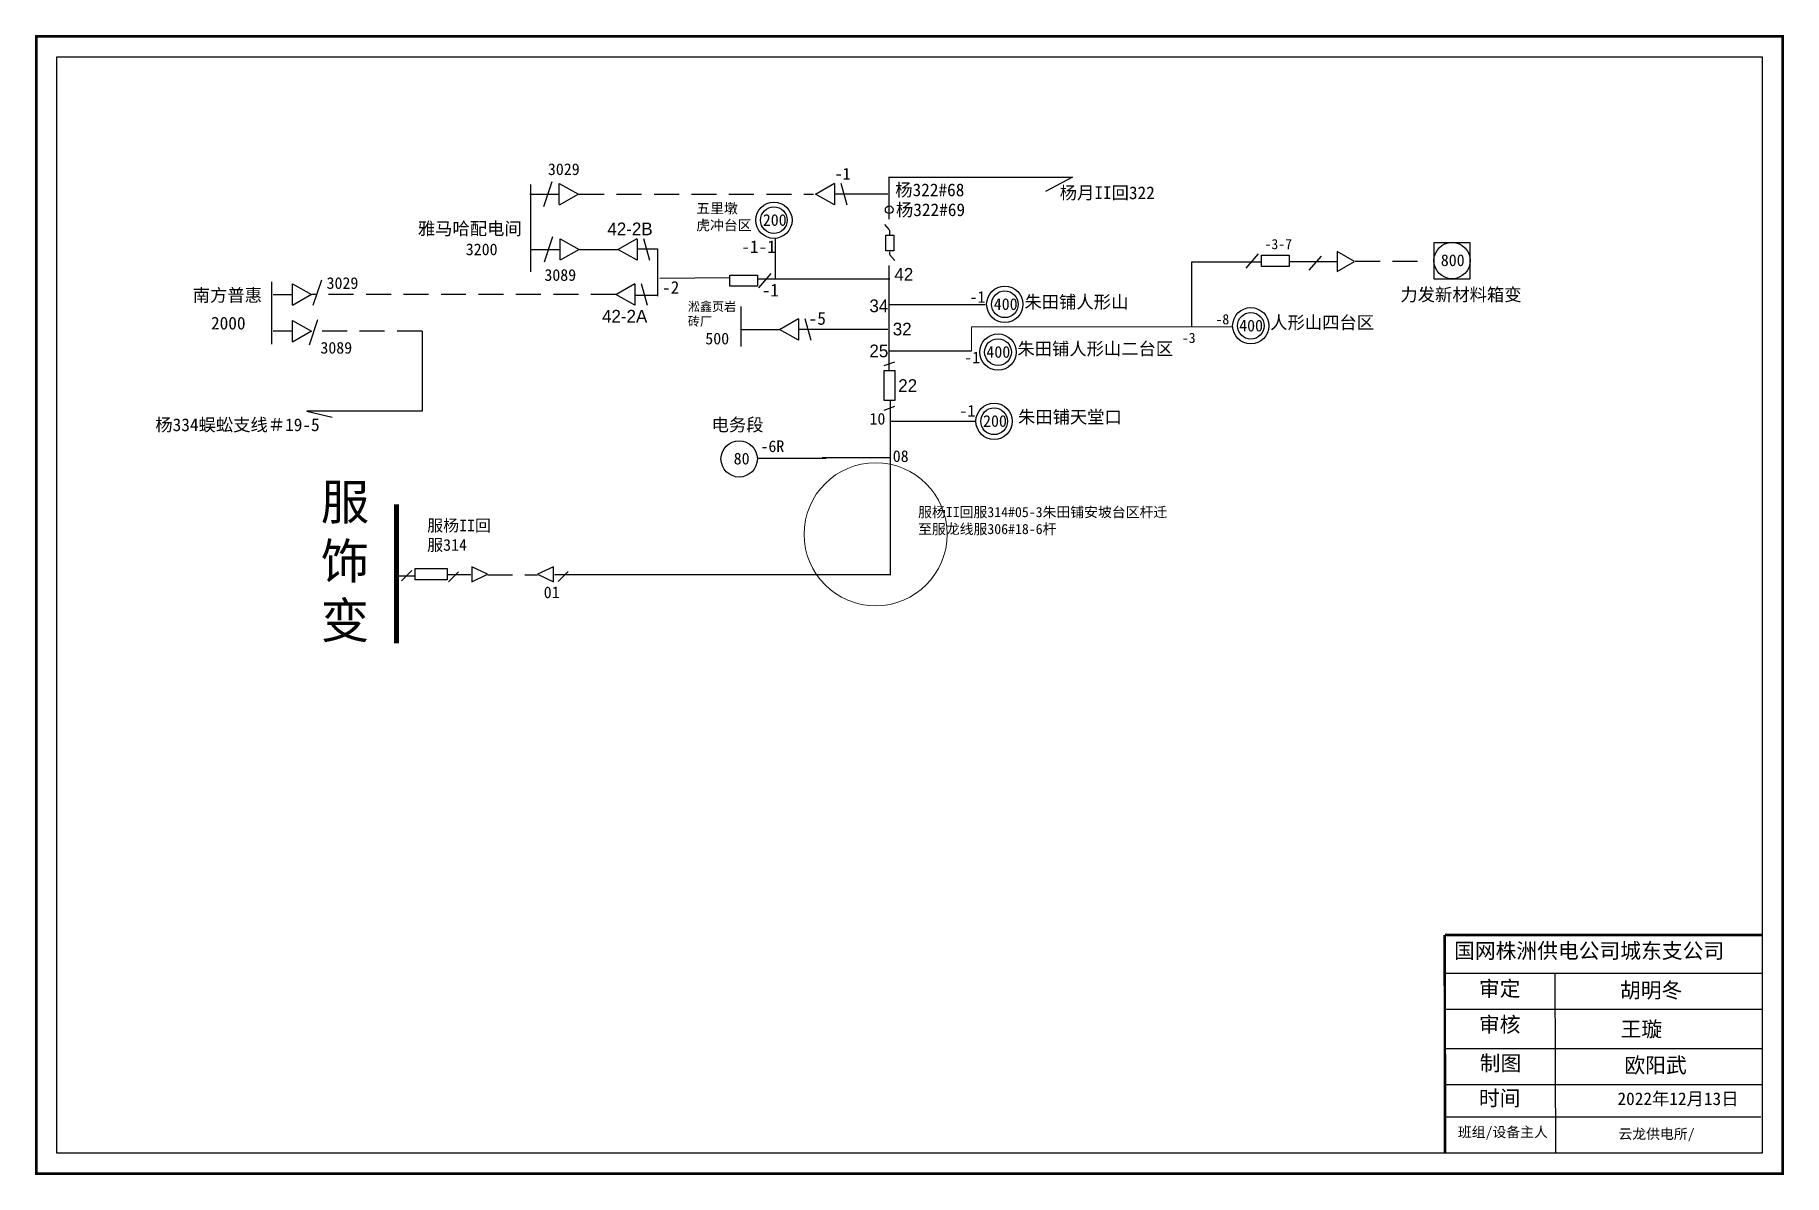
# Model space of a CAD drawing. Extents: x 0 to 344, y 0 to 224.
import ezdxf

# ---------------------------------------------------------------- set-up
doc = ezdxf.new("R2010")
doc.units = 0
doc.header["$LTSCALE"] = 0.774411
doc.linetypes.add('ACAD_ISO02W100', pattern=[15, 12, -3])
doc.linetypes.add('DASHED2', pattern=[9.525, 6.35, -3.175])
doc.layers.get('0').update_dxf_attribs({"linetype": 'CONTINUOUS'})
doc.layers.add('0-RefEdit0', color=7, linetype='CONTINUOUS')
doc.styles.add('hztxt_txtstyle_2.50_0_0', font='', dxfattribs={"height": 2.5, "bigfont": 'hztxt.shx'})
doc.styles.add('SimSun_txtstyle_2.00_0_0', font='simsun.ttc', dxfattribs={"height": 2})
doc.styles.add('SimSun_txtstyle_2.50_0_0', font='', dxfattribs={"height": 2.5})
doc.styles.add('SimSun_txtstyle_200.00_0_0200', font='', dxfattribs={"height": 200})
doc.styles.get("Standard").update_dxf_attribs({"font": '', "height": 2.5})
doc.styles.add('仿宋_txtstyle_2.50_0_0', font='simsun.ttc', dxfattribs={"height": 2.5})
doc.styles.add('字体', font='KTGB2312.ttf', dxfattribs={"height": 2.5})
doc.styles.add('宋体_txtstyle_0.00_0_0', font='')
doc.styles.add('宋体_txtstyle_2.00_0_0', font='', dxfattribs={"height": 2})
doc.styles.add('宋体_txtstyle_2.50_0_0', font='SIMSUN.TTC', dxfattribs={"height": 2.5})
doc.styles.add('宋体_txtstyle_200.00_0_0200', font='', dxfattribs={"height": 200})
doc.styles.add('宋体_txtstyle_3.00_0_0', font='', dxfattribs={"height": 3})
doc.styles.add('楷体_GB2312_txtstyle_2.50_0_0', font='SIMKAI.TTF', dxfattribs={"height": 2.5})
doc.styles.get('hztxt_txtstyle_2.50_0_0').set_extended_font_data('hztxt')
doc.styles.get('SimSun_txtstyle_2.50_0_0').set_extended_font_data('SimSun')
doc.styles.get('SimSun_txtstyle_200.00_0_0200').set_extended_font_data('SimSun')
doc.styles.get('Standard').set_extended_font_data('SimSun')
doc.styles.get('宋体_txtstyle_0.00_0_0').set_extended_font_data('宋体')
doc.styles.get('宋体_txtstyle_2.00_0_0').set_extended_font_data('宋体')
doc.styles.get('宋体_txtstyle_200.00_0_0200').set_extended_font_data('宋体')
doc.styles.get('宋体_txtstyle_3.00_0_0').set_extended_font_data('宋体')

# ---------------------------------------------------------------- blocks, each defined once
blk = doc.blocks.new('A$C6B965233')
at = {"linetype": 'Continuous'}
for radius in [3.58, 2.63]:
    blk.add_circle((3.58, 3.58), radius, dxfattribs=at)

msp = doc.modelspace()

# ---------------------------------------------------------------- linework, layer by layer
at = {"color": 7, "linetype": 'ByBlock', "ltscale": 2}
for p, q in [((100.05, 190.34), (101.7, 195.29)), ((103.1, 194.87), (106.86, 192.78)), ((103.1, 190.7), (103.1, 194.87)), ((153.55, 192.77), (157.31, 194.92)), ((106.86, 192.78), (103.1, 190.63)), ((100.2, 179.46), (101.85, 184.41)), ((103.25, 183.99), (107.01, 181.9)), ((103.25, 179.82), (103.25, 183.99)), ((107.01, 181.9), (103.25, 179.75)), ((54.66, 170.93), (56.31, 175.88)), ((53.91, 163.13), (55.57, 168.08))]:
    msp.add_line(p, q, dxfattribs=at)
at = {"color": 0, "linetype": 'ByBlock', "ltscale": 2}
for p, q in [((157.31, 194.85), (157.31, 190.68)), ((158.57, 194.92), (159.75, 190.68)), ((157.31, 190.68), (153.55, 192.77)), ((114.66, 181.87), (118.42, 184.03)), ((118.42, 183.96), (118.42, 179.78)), ((119.67, 184.03), (120.86, 179.78)), ((118.42, 179.78), (114.66, 181.87)), ((50.54, 175.08), (54.3, 173)), ((50.54, 170.91), (50.54, 175.08)), ((54.3, 173), (50.54, 170.84)), ((114.23, 173.02), (117.99, 175.18)), ((117.99, 170.93), (114.23, 173.02)), ((117.99, 175.11), (117.99, 170.93)), ((119.24, 175.18), (120.43, 170.93)), ((50.54, 163.71), (50.54, 167.89)), ((50.54, 167.89), (54.3, 165.8)), ((54.3, 165.8), (50.54, 163.64)), ((146.47, 166.13), (150.23, 168.29)), ((150.23, 164.04), (146.47, 166.13)), ((150.23, 168.22), (150.23, 164.04)), ((151.48, 168.29), (152.67, 164.04))]:
    msp.add_line(p, q, dxfattribs=at)
at = {"color": 0, "linetype": 'Continuous'}
for p, q in [((168.04, 196.13), (204.18, 196.13)), ((204.18, 196.13), (198.88, 193.31)), ((145.68, 176.18), (145.68, 184.19)), ((118.42, 182.02), (122.44, 182.02)), ((122.44, 182.02), (122.44, 172.71)), ((240.77, 181.03), (238.33, 178.21)), ((253.14, 180.59), (250.71, 177.77)), ((142.05, 176.07), (168.2, 176.11)), ((144.76, 177.16), (142.33, 174.34)), ((46.47, 163.23), (46.47, 175.51)), ((122.44, 172.82), (117.98, 172.82)), ((168.05, 171.03), (186.96, 171.03)), ((76.08, 165.82), (76.08, 150.07)), ((138.93, 166.11), (146.47, 166.11)), ((168.05, 161.93), (184.22, 161.9)), ((167.11, 159), (169.2, 159.76)), ((167.11, 150.26), (169.2, 151.02))]:
    msp.add_line(p, q, dxfattribs=at)
at = {"color": 7}
for p, q in [((168.07, 187.86), (168.07, 196.18)), ((168.16, 185.65), (168.16, 184.63))]:
    msp.add_line(p, q, dxfattribs=at)
at = {"color": 7, "linetype": 'ByBlock'}
for p, q in [((97.29, 192.78), (103.15, 192.78)), ((97.44, 181.9), (103.31, 181.9))]:
    msp.add_line(p, q, dxfattribs=at)
at = {"color": 0, "linetype": 'DASHED2'}
for p, q in [((107.01, 192.74), (153.16, 192.74)), ((114.23, 173.02), (54.34, 173.02)), ((76.08, 165.82), (54.34, 165.82))]:
    msp.add_line(p, q, dxfattribs=at)
at = {"color": 7, "linetype": 'Continuous'}
for p, q in [((168.11, 185.74), (167.21, 186.81)), ((168.11, 181.43), (168.11, 180.89)), ((168.11, 180.89), (169.18, 179.72)), ((227.69, 166.59), (227.69, 179.42)), ((227.69, 179.42), (241.27, 179.42)), ((246.9, 179.51), (256.18, 179.51)), ((102.18, 117.86), (168.42, 117.86))]:
    msp.add_line(p, q, dxfattribs=at)
at = {"color": 0, "linetype": 'ByBlock'}
msp.add_line((107.12, 181.85), (114.66, 181.85), dxfattribs=at)
at = {"color": 7, "linetype": 'DASHED2'}
for p, q in [((259.84, 179.57), (274.5, 179.57)), ((88.97, 117.83), (98.78, 117.83))]:
    msp.add_line(p, q, dxfattribs=at)
at = {"linetype": 'Continuous'}
for p, q in [((168.07, 157.92), (168.07, 178.72)), ((168.27, 152.08), (168.27, 117.86)), ((76.08, 150.07), (53.39, 150.07)), ((53.39, 150.07), (58.37, 148.87)), ((74.04, 118.64), (72.05, 116.66)), ((81.04, 117.9), (85.69, 117.9)), ((83.27, 118.4), (81.28, 116.43)), ((88.98, 117.92), (85.85, 119.4)), ((85.85, 119.25), (85.85, 116.43)), ((85.85, 116.43), (88.98, 117.92)), ((101.97, 119.4), (98.84, 117.92)), ((98.84, 117.92), (101.97, 116.43)), ((101.97, 116.58), (101.97, 119.4)), ((104.85, 118.46), (102.86, 116.48)), ((277.52, 39.4), (339.89, 39.4)), ((299.17, 39.39), (299.31, 3.94)), ((277.52, 32.3), (339.89, 32.3)), ((277.52, 24.55), (339.89, 24.55)), ((277.52, 17.44), (339.89, 17.44)), ((277.4, 11.08), (339.77, 11.08))]:
    msp.add_line(p, q, dxfattribs=at)
at = {"color": 0, "linetype": 'Continuous', "lineweight": 0, "ltscale": 0.840229}
for p, q in [((184.26, 161.87), (184.26, 166.62)), ((184.26, 166.62), (235.77, 166.62))]:
    msp.add_line(p, q, dxfattribs=at)
at = {"color": 0}
for p, q in [((168.22, 148.1), (185.18, 148.1)), ((155.66, 140.7), (142.28, 140.7)), ((168.35, 140.86), (154.86, 140.86))]:
    msp.add_line(p, q, dxfattribs=at)
at = {"linetype": 'ACAD_ISO02W100'}
msp.add_line((74.64, 117.55), (71.55, 117.56), dxfattribs=at)
at = {"linetype": 'Continuous', "const_width": 0.5}
msp.add_lwpolyline([(0.09, 223.86), (344.06, 223.86), (344.06, -0.11), (0.09, -0.11)], close=True, dxfattribs=at)
at = {"linetype": 'Continuous'}
for points in [[(4.13, 219.81), (340.02, 219.81), (340.02, 3.94), (4.13, 3.94)], [(74.74, 119.03), (81, 119.03), (81, 116.81), (74.74, 116.81)]]:
    msp.add_lwpolyline(points, close=True, dxfattribs=at)
at = {"color": 7, "linetype": 'Continuous'}
for points in [[(167.39, 184.66), (169.01, 184.66), (169.01, 181.61), (167.39, 181.61)], [(275.41, 183.25), (282.45, 183.25), (282.45, 176.06), (275.41, 176.06)], [(259.72, 179.51), (256.28, 181.49), (256.28, 177.52)]]:
    msp.add_lwpolyline(points, close=True, dxfattribs=at)
at = {"color": 0, "linetype": 'Continuous'}
for points in [[(241.43, 180.73), (246.84, 180.73), (246.84, 178.53), (241.43, 178.53)], [(136.72, 176.81), (142.13, 176.81), (142.13, 174.62), (136.72, 174.62)], [(167.11, 158.05), (169.2, 158.05), (169.2, 152.16), (167.11, 152.16)]]:
    msp.add_lwpolyline(points, close=True, dxfattribs=at)
at = {"linetype": 'Continuous'}
for points, const_width in [([(71.06, 131.72), (71.06, 104.32)], 1), ([(277.48, 46.9), (277.56, 3.94)], 0.5), ([(277.52, 46.9), (339.89, 46.9)], 0.5)]:
    msp.add_lwpolyline(points, dxfattribs=dict(at, const_width=const_width))
at = {"color": 7, "linetype": 'Continuous'}
for centre, radius in [((168.08, 189.69), 0.757), ((278.93, 179.68), 3.57)]:
    msp.add_circle(centre, radius, dxfattribs=at)
at = {"color": 0, "linetype": 'Continuous'}
msp.add_circle((138.53, 140.64), 3.58, dxfattribs=at)
at = {"color": 20, "linetype": 'Continuous', "lineweight": 0, "ltscale": 0.676428, "true_color": 0xef4810}
msp.add_circle((165.41, 125.79), 14.09, dxfattribs=at)
at = {"layer": '0-RefEdit0', "color": 0, "linetype": 'ByBlock', "ltscale": 2}
for p, q in [((97.44, 194.65), (97.44, 177.46)), ((167.81, 192.74), (157.29, 192.74)), ((136.68, 176.26), (122.92, 176.17)), ((46.72, 173.02), (50.52, 173.02)), ((138.89, 170.66), (138.89, 162.75)), ((46.72, 165.83), (50.52, 165.83)), ((167.78, 166.1), (150.25, 166.1))]:
    msp.add_line(p, q, dxfattribs=at)

# ---------------------------------------------------------------- block references
at = {"color": 0, "linetype": 'Continuous'}
for p in [(141.79, 184.06), (187.27, 167.5), (235.72, 163.27), (185.93, 158.09), (185.16, 144.47)]:
    msp.add_blockref('A$C6B965233', p, dxfattribs=at)

# ---------------------------------------------------------------- texts
at = {"color": 0, "attachment_point": 1}
for s, insert, char_height, width in [('3029', (100.86, 198.83), 2.3, 4.8377), ('-1', (157.34, 197.95), 2.3, 4.8377), ('200', (143.19, 188.83), 2.3, 11.2142), ('800', (276.72, 180.91), 2.3, 4.8377), ('3029', (57.27, 176.41), 2.3, 4.8377), ('3089', (100.17, 178), 2.3, 4.8377), ('-1', (183.9, 173.67), 2.3, 4.8377), ('400', (188.67, 172.27), 2.3, 4.8377), ('2000', (34.51, 168.62), 2.5, 14.6713), ('500', (131.86, 165.49), 2.3, 4.8377), ('400', (237.01, 168.04), 2.3, 4.8377), ('3089', (56.05, 163.67), 2.3, 4.8377), ('400', (187.22, 162.86), 2.3, 4.8377), ('10', (164.2, 149.69), 2.3, 4.8377), ('-1', (181.91, 151.27), 2.3, 4.8377), ('200', (186.56, 149.25), 2.3, 4.8377), ('80', (137.45, 141.85), 2.3, 4.8377), ('-6R', (142.73, 144.28), 2.3, 4.8377), ('08', (168.78, 142.33), 2.3, 4.8377)]:
    msp.add_mtext(s, dxfattribs=dict(at, insert=insert, char_height=char_height, width=width))
at = {"color": 7, "attachment_point": 1}
for s, insert, char_height, width in [('杨322#68', (169.27, 194.86), 2.5, 14.6713), ('杨322#69', (169.41, 190.95), 2.5, 14.6713), ('雅马哈配电间', (75.24, 187.24), 2.5, 35.1606), ('3200', (84.68, 183.05), 2.3, 4.8377)]:
    msp.add_mtext(s, dxfattribs=dict(at, insert=insert, char_height=char_height, width=width))
at = {"color": 1, "true_color": 0xff0000, "insert": (201.66, 194.29), "char_height": 2.5, "width": 31.0349, "attachment_point": 1, "style": '仿宋_txtstyle_2.50_0_0'}
msp.add_mtext('杨月II回322', dxfattribs=at)
at = {"color": 7, "attachment_point": 1}
for s, insert, char_height, width, style in [('五里墩^M^J虎冲台区', (130.07, 190.97), 2, 14.4223, 'SimSun_txtstyle_2.00_0_0'), ('42-2B', (112.57, 187.18), 2.5, 31.0349, 'hztxt_txtstyle_2.50_0_0'), ('42-2A', (111.52, 169.98), 2.5, 31.0349, 'hztxt_txtstyle_2.50_0_0'), ('{\\f\uffbfﾬￌﾣﾤ_GB2312|b0|i0|c134|p49;\\H0.8696x;淞鑫页岩砖厂}', (128.43, 171.49), 2, 10.2978, 'SimSun_txtstyle_2.00_0_0')]:
    msp.add_mtext(s, dxfattribs=dict(at, insert=insert, char_height=char_height, width=width, style=style))
at = {"color": 0, "char_height": 2.5, "attachment_point": 1}
for s, insert, width, style in [('{\\fSimSun|b0|i0|c134|p2;-1-1}', (138.96, 183.67), 31.0349, '字体'), ('{\\fSimSun|b0|i0|c134|p2;-2}', (123.34, 175.65), 31.0349, '字体'), ('{\\fSimSun|b0|i0|c134|p2;-1}', (142.97, 175.12), 31.0349, '字体'), ('朱田铺人形山', (194.72, 172.8), 31.9908, '字体'), ('力发新材料箱变', (268.76, 174.24), 31.9908, 'SimSun_txtstyle_2.50_0_0'), ('34', (164.18, 172.03), 31.0349, '字体'), ('人形山四台区', (243.12, 168.75), 31.9908, 'SimSun_txtstyle_2.50_0_0'), ('32', (168.78, 167.46), 31.0349, '字体'), ('25', (164.18, 163.15), 31.0349, '字体'), ('朱田铺人形山二台区', (193.32, 163.58), 31.9908, '字体'), ('22', (169.86, 156.33), 31.0349, '字体'), ('电务段', (133.1, 148.61), 16.4292, '字体'), ('朱田铺天堂口', (193.44, 150.15), 31.9908, '字体')]:
    msp.add_mtext(s, dxfattribs=dict(at, insert=insert, width=width, style=style))
at = {"color": 0, "linetype": 'Continuous', "lineweight": 0, "ltscale": 1.296649, "char_height": 2, "attachment_point": 1, "style": 'SimSun_txtstyle_200.00_0_0200'}
for s, insert in [('-3-7', (241.99, 183.93)), ('-8', (232.33, 169.14)), ('-3', (225.7, 165.47))]:
    msp.add_mtext(s, dxfattribs=dict(at, insert=insert))
at = {"color": 1, "insert": (169.1, 178.23), "char_height": 2.5, "width": 31.0349, "attachment_point": 1, "style": '字体'}
msp.add_mtext('{\\C0;42}', dxfattribs=at)
at = {"insert": (30.91, 174.12), "char_height": 2.5, "width": 31.0349, "attachment_point": 1, "style": '字体'}
msp.add_mtext('南方普惠', dxfattribs=at)
at = {"color": 0, "linetype": 'ByBlock', "insert": (152.21, 169.55), "char_height": 2.5, "width": 8.3475, "attachment_point": 1}
msp.add_mtext('-5', dxfattribs=at)
at = {"color": 0, "linetype": 'Continuous', "insert": (182.85, 161.77), "char_height": 2.3, "width": 4.8377, "attachment_point": 1}
msp.add_mtext('-1', dxfattribs=at)
at = {"color": 2, "true_color": 0xffff00, "insert": (23.54, 148.61), "char_height": 2.5, "width": 42.8088, "attachment_point": 1, "style": '楷体_GB2312_txtstyle_2.50_0_0'}
msp.add_mtext('{\\fSimSun|b0|i0|c134|p2;杨334蜈蚣支线＃19-5}', dxfattribs=at)
at = {"linetype": 'Continuous', "attachment_point": 1}
for s, insert, char_height, width, style in [('服饰变', (56.12, 135.68), 7, 12.1685, '宋体_txtstyle_0.00_0_0'), ('服杨II回服314', (77.09, 128.69), 2.3, 12.7101, '宋体_txtstyle_0.00_0_0'), ('01', (100.04, 115.52), 2.3, 21.1805, '宋体_txtstyle_0.00_0_0'), ('国网株洲供电公司城东支公司', (279.33, 45.3), 3, 82.0179, '宋体_txtstyle_3.00_0_0'), ('审定', (284.22, 37.84), 3, 23.4615, '宋体_txtstyle_0.00_0_0'), ('胡明冬', (312.01, 37.53), 3, 23.4615, '宋体_txtstyle_3.00_0_0'), ('审核', (284.22, 30.78), 3, 23.4615, '宋体_txtstyle_0.00_0_0'), ('{\\fSimSun|b0|i0|c134|p2;王璇}', (312.13, 29.87), 3, 33.0539, '宋体_txtstyle_0.00_0_0'), ('制图', (284.38, 23.16), 3, 23.4615, '宋体_txtstyle_0.00_0_0'), ('欧阳武', (312.88, 22.76), 3, 40.7, '宋体_txtstyle_3.00_0_0'), ('时间', (284.22, 16.27), 3, 23.4615, '宋体_txtstyle_0.00_0_0'), ('2022年12月13日', (311.51, 15.91), 2.5, 25.8755, '宋体_txtstyle_2.50_0_0')]:
    msp.add_mtext(s, dxfattribs=dict(at, insert=insert, char_height=char_height, width=width, style=style))
at = {"color": 1, "linetype": 'Continuous', "lineweight": 0, "ltscale": 1.184067, "true_color": 0xff0000, "insert": (173.77, 131.17), "char_height": 2, "attachment_point": 1, "style": '宋体_txtstyle_2.00_0_0'}
msp.add_mtext('服杨II回服314#05-3朱田铺安坡台区杆迁^M^J至服龙线服306#18-6杆', dxfattribs=at)
at = {"color": 7, "linetype": 'Continuous', "lineweight": 0, "ltscale": 0.966546, "char_height": 2, "attachment_point": 1, "style": '宋体_txtstyle_200.00_0_0200'}
for s, insert in [('班组/设备主人', (280.08, 9.1)), ('云龙供电所/', (311.7, 8.73))]:
    msp.add_mtext(s, dxfattribs=dict(at, insert=insert))

doc.saveas('drawing.dxf')
